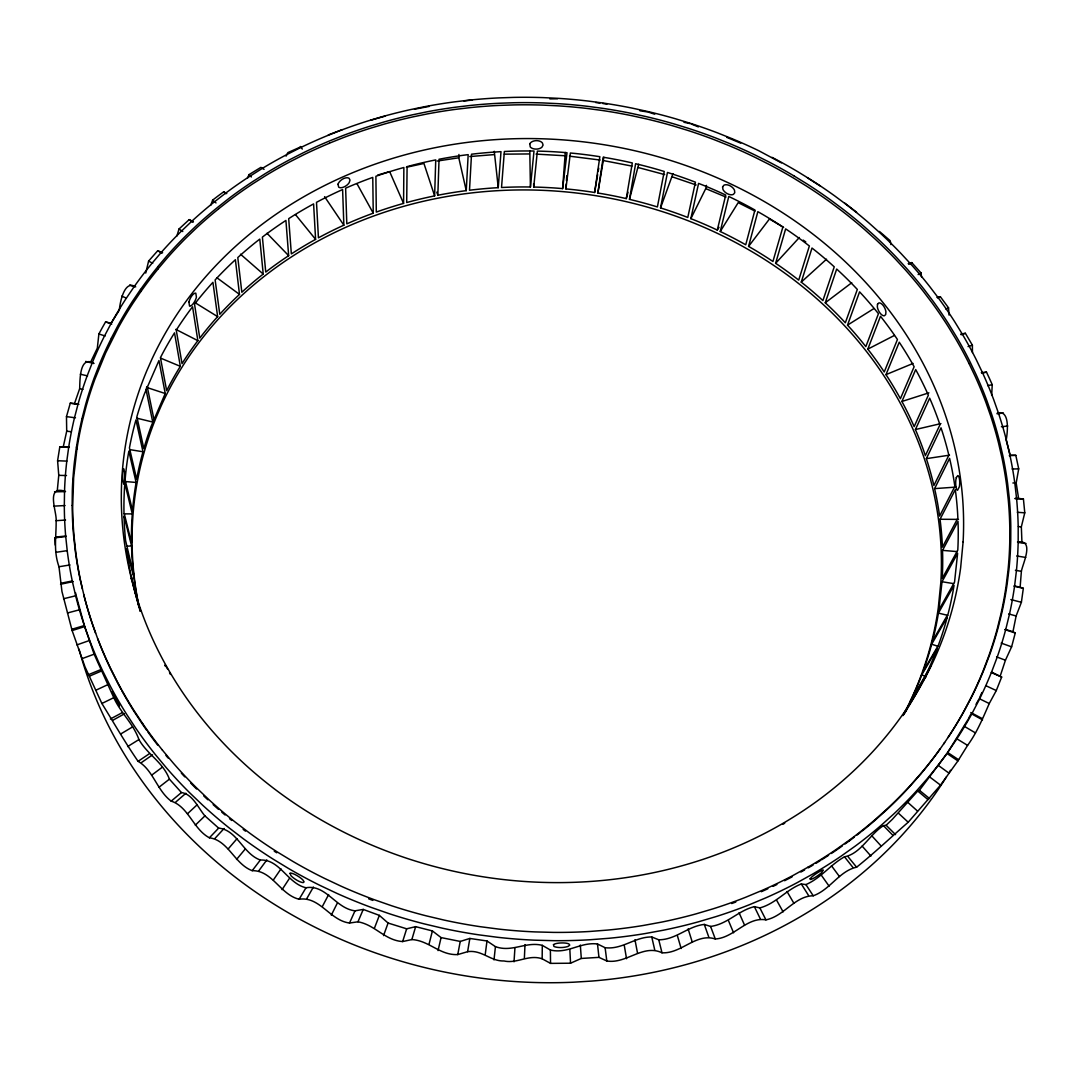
<?xml version="1.0" encoding="UTF-8"?>
<svg xmlns="http://www.w3.org/2000/svg" width="1080" height="1080" viewBox="0 0 1080 1080"><rect width="100%" height="100%" fill="white"/><g stroke="black" fill="none" stroke-linecap="round" stroke-linejoin="round"><path stroke-width="1.5" d="M72.144 505.4L72.333 490.671A470.394 413.721 8 0 1 74.48 461.498L76.41 447.093M64.989 491.252C45.212 484.961 57.051 512.069 56.12 520.695C56.39 536.625 53.231 550.463 58.982 566.744L61.952 591.516L72.103 630.49L84.956 666.765L101.885 703.485C113.805 722.763 125.037 742.392 138.078 761.333C153.198 769.946 156.992 790.628 171.194 801.13C188.595 806.72 193.253 829.224 209.385 837.783C228.434 840.335 234.549 864.122 252.207 870.669C272.336 870.278 280.314 894.726 299.133 899.249C319.829 896.09 329.913 920.511 349.515 923.022L357.966 921.807C375.044 924.777 384.818 940.424 402.651 941.558L411.858 939.56C429.151 940.559 439.898 955.49 457.758 954.572L467.613 951.696C481.734 949.536 490.671 961.443 503.995 960.971C517.158 963.941 528.593 954.126 542.16 958.797L550.53 963.387L570.551 963.212L581.297 958.446L598.955 957.366L606.812 960.984C626.36 964.251 643.032 943.691 662 952.79C681.386 953.924 696.047 932.661 715.298 938.979C734.171 937.859 746.861 916.61 765.936 919.85C783.945 916.38 794.84 895.887 813.24 895.779C829.98 889.907 839.471 870.831 856.602 867.2C874.625 852.768 891.067 837.176 908.199 822.231L940.194 785.538L957.92 760.914L967.586 745.375C977.144 732.28 982.867 718.052 989.253 703.539L996.287 690.566L1001.66 677.052L991.535 672.057A478.022 420.512 8 0 1 978.993 700.124L971.838 713.826A478.022 420.512 8 0 1 955.719 740.583L946.782 753.597A478.022 420.512 8 0 1 927.167 778.788L916.502 790.925A478.022 420.512 8 0 1 893.538 814.172L881.24 825.241A478.022 420.512 8 0 1 855.144 846.167L841.347 855.981A478.022 420.512 8 0 1 812.376 874.233L797.229 882.63A478.022 420.512 8 0 1 765.734 897.885L749.426 904.702A478.022 420.512 8 0 1 715.811 916.663L698.544 921.78A478.022 420.512 8 0 1 663.269 930.231L645.287 933.538A478.022 420.512 8 0 1 608.837 938.291L590.423 939.722A478.022 420.512 8 0 1 553.338 940.667L534.735 940.18A478.022 420.512 8 0 1 497.57 937.292L479.061 934.875A478.022 420.512 8 0 1 442.368 928.179L424.251 923.886A478.022 420.512 8 0 1 388.584 913.478L371.115 907.376A478.022 420.512 8 0 1 337.014 893.43L320.45 885.627A478.022 420.512 8 0 1 288.387 868.401L272.957 859.019A478.022 420.512 8 0 1 243.392 838.809L229.311 828.023A478.022 420.512 8 0 1 202.622 805.154L190.053 793.139A478.022 420.512 8 0 1 166.563 768.015L155.669 754.961A478.022 420.512 8 0 1 135.621 727.961L126.495 714.083A478.022 420.512 8 0 1 110.079 685.652L102.803 671.139A478.022 420.512 8 0 1 90.139 641.668L84.753 626.764A478.022 420.512 8 0 1 75.87 596.66L72.387 581.553A478.022 420.512 8 0 1 67.284 551.245L65.678 536.099A478.022 420.512 8 0 1 64.314 505.94L64.53 490.968A478.022 420.512 8 0 1 66.771 461.322L68.769 446.675A478.022 420.512 8 0 1 74.466 417.839L78.152 403.704A478.022 420.512 8 0 1 87.116 375.988L92.394 362.448A478.022 420.512 8 0 1 104.45 336.096L111.186 323.312A478.022 420.512 8 0 1 126.077 298.566L134.19 286.619A478.022 420.512 8 0 1 151.7 263.642L161.042 252.639A478.022 420.512 8 0 1 180.9 231.633L191.376 221.63A478.022 420.512 8 0 1 213.341 202.703L224.788 193.779A478.022 420.512 8 0 1 248.589 177.066L260.915 169.263A478.022 420.512 8 0 1 286.322 154.832L299.376 148.203A478.022 420.512 8 0 1 326.12 136.134L339.781 130.694A478.022 420.512 8 0 1 367.619 121.041L381.753 116.829A478.022 420.512 8 0 1 410.44 109.62L424.953 106.636A478.022 420.512 8 0 1 454.262 101.898L469.004 100.157A478.022 420.512 8 0 1 498.677 97.902L513.554 97.389A478.022 420.512 8 0 1 543.362 97.619L558.252 98.347A478.022 420.512 8 0 1 587.966 101.034L602.762 102.992A478.022 420.512 8 0 1 632.151 108.108L646.731 111.281A478.022 420.512 8 0 1 675.581 118.8L689.823 123.161A478.022 420.512 8 0 1 717.903 133.029L731.7 138.55A478.022 420.512 8 0 1 758.781 150.728L781.407 162.851M403.569 203.404L403.866 167.494L399.182 168.817A418.068 368.442 8 0 0 380.484 174.677L375.894 176.269L376.299 212.085L380.768 210.506A406.471 361.044 8 0 1 398.993 204.714L403.569 203.404L389.651 171.612L377.676 175.068M542.16 958.797L542.295 945.351C525.852 941.22 511.88 952.722 495.437 946.634L486.986 940.977L469.841 938.452L460.229 941.436L441.072 937.589L432.405 930.933L415.651 926.654L406.661 928.814L388.085 923.036L379.363 915.381L363.245 909.428L355.01 910.818C335.786 908.604 325.998 884.183 306.005 887.76C287.577 883.575 279.855 859.073 260.348 860.031C243.041 853.889 237.195 829.926 218.66 828.117L204.93 815.9C198.234 808.11 192.78 794.138 181.44 792.545L169.412 779.153C163.013 762.062 147.434 754.596 138.929 739.557C133.245 723.371 120.623 712.854 113.778 697.68L94.122 654.183L84.632 626.535L76.437 596.552M1017.495 542.066C1035.045 539.082 1022.612 563.949 1021.383 571.347L1020.128 587.183L1023.327 588.303L1021.397 602.289L1016.118 615.978L1012.959 631.733L1015.254 633.002L1011.609 646.839L1005.44 660.218L1000.323 675.716M434.632 195.885L435.74 159.908L430.947 160.88A418.068 368.442 8 0 0 411.804 165.375L407.093 166.617L406.701 202.541L411.291 201.299A406.471 361.044 8 0 1 429.962 196.857L434.632 195.885L423.927 163.458L406.363 167.292M437.832 195.251L439.034 159.26L443.839 158.355A418.068 368.442 8 0 1 463.32 155.25L468.18 154.629L466.25 190.634L461.511 191.268A406.471 361.044 8 0 0 442.517 194.346L437.832 195.251L436.806 192.159M981.288 372.668L986.486 372.127L989.415 378.378L992.237 384.669L991.67 395.375M57.213 491.319L58.766 475.349L57.591 460.742L59.819 446.81L63.302 446.675L66.704 431.19L66.474 416.624L70.281 403.191L74.507 403.529L79.663 388.665C80.028 380.781 79.312 355.171 93.744 363.15M466.25 190.634L458.784 157.788L458.933 154.467M524.381 958.028L525.001 944.595M132.286 513.905L131.963 518.643A406.471 361.044 8 0 0 131.436 537.827L131.504 542.619L123.971 512.555L123.917 507.668A418.068 368.442 8 0 1 124.497 488.079L124.835 483.246L132.286 513.905L124.011 513.851M514.013 961.821L514.904 948.483M533.615 183.749L533.723 187.056L538.515 187.178A406.471 361.044 8 0 1 557.833 188.217L562.613 188.609L565.286 152.442M597.645 174.636L594.621 192.483L589.869 191.754A406.471 361.044 8 0 0 570.672 189.365L565.893 188.906L566.231 183.978M566.46 180.684L566.784 175.757M498.245 187.677L500.999 151.659L496.085 151.956A418.068 368.442 8 0 0 476.388 153.657L471.514 154.211L469.503 190.228L474.255 189.675A406.471 361.044 8 0 1 493.466 187.96L498.245 187.677L494.262 151.294M942.017 581.729L938.925 609.903L954.545 582.12L957.609 553.365L942.017 581.729L953.6 583.619M530.429 187.002L534.006 151.025L529.079 150.971A418.068 368.442 8 0 0 509.274 151.281L504.36 151.497L501.525 187.501L506.318 187.285A406.471 361.044 8 0 1 525.623 186.948L530.429 187.002L529.781 150.633M533.723 187.056L537.368 151.092L542.295 151.227A418.068 368.442 8 0 1 562.1 152.307L567.014 152.712L562.613 188.609M997.191 413.154C1010.462 409.01 1007.465 433.607 1006.142 440.087L1010.246 455.139L1015.808 455.342L1018.71 468.855L1016.186 482.949L1018.589 498.42L1023.422 499.001L1024.772 512.811L1021.342 526.851L1021.95 542.592M493.992 959.918L495.437 946.634M135.716 286.889C124.133 279.072 119.867 303.399 119.34 310.082L111.064 323.298L105.584 321.881L102.181 327.888L98.888 333.963L97.322 348.179L90.544 362.286M565.893 188.906L570.375 153.009L575.276 153.482A418.068 368.442 8 0 1 594.972 155.952L599.846 156.695L594.621 192.483M485.257 954.315L486.986 940.977M76.923 448.956L73.642 477.86L72.671 507.195A469.557 413.181 8 0 0 74.102 536.841L75.695 551.691A469.611 413.235 8 0 0 80.757 581.445L82.404 588.884M597.875 193.01L603.18 157.234L608.04 158.044A418.068 368.442 8 0 1 627.507 161.865L632.313 162.959L626.279 198.612L621.594 197.546A406.471 361.044 8 0 0 602.613 193.806L597.875 193.01L603.828 157.248M136.12 482.45L135.351 487.094A406.471 361.044 8 0 0 132.948 505.953L132.543 510.665L125.105 479.939L125.537 475.132A418.068 368.442 8 0 1 128.034 455.895L128.844 451.157L136.12 482.45L124.767 481.491M467.613 951.696L469.841 938.452M598.199 171.396L598.739 168.156M938.412 613.102L937.615 617.76A406.471 361.044 8 0 1 933.674 636.457L932.499 641.061L948.078 613.953L949.253 609.242A418.068 368.442 8 0 0 953.235 590.153L954.032 585.387L938.412 613.102L947.997 615.425M629.478 199.355L635.607 163.728L640.386 164.876A418.068 368.442 8 0 1 659.529 170.046L664.24 171.464L657.396 206.941L652.806 205.551A406.471 361.044 8 0 0 634.149 200.488L629.478 199.355L638.712 164.228M457.758 954.572L460.229 941.436M660.528 207.913L667.467 172.463L672.152 173.934A418.068 368.442 8 0 1 690.849 180.441L695.439 182.183L687.785 217.445L683.316 215.744A406.471 361.044 8 0 0 665.105 209.372L660.528 207.913L672.989 173.61M690.849 218.646L698.571 183.398L703.148 185.193A418.068 368.442 8 0 1 721.292 192.982L725.733 195.048L717.296 230.081L712.976 228.056A406.471 361.044 8 0 0 695.291 220.415L690.849 218.646L705.74 188.609L706.482 185.369M438.048 950.603L441.072 937.589M145.746 273.065L148.608 261.063L157.734 250.722L162.621 252.734M720.252 231.485L728.771 196.479L733.172 198.599A418.068 368.442 8 0 1 750.668 207.657L754.934 210.019L745.74 244.782L741.582 242.46A406.471 361.044 8 0 0 724.545 233.577L720.252 231.485L738.18 202.662L754.961 211.086M81.959 418.716L85.55 404.784A470.394 413.721 8 0 1 94.325 377.501L99.495 364.163A470.327 413.667 8 0 1 111.362 338.269M429.098 943.974L432.405 930.933M748.575 246.402L757.85 211.667L762.089 214.097A418.068 368.442 8 0 1 778.815 224.357L782.879 227.029L772.929 261.482L768.974 258.863A406.471 361.044 8 0 0 752.692 248.778L748.575 246.402L769.446 218.984L783.635 227.394M142.978 451.764L141.764 456.273A406.471 361.044 8 0 0 137.552 474.66L136.688 479.277L129.438 447.93L130.343 443.219A418.068 368.442 8 0 1 134.703 424.467L135.958 419.877L142.978 451.764L129.87 449.631M626.279 198.612L628.007 192.24M931.662 644.234L930.407 648.837A406.471 361.044 8 0 1 924.561 667.238L922.928 671.774L938.358 645.313L940.019 640.683A418.068 368.442 8 0 0 945.959 621.891L947.228 617.18L931.662 644.234L938.007 646.299M775.629 263.304L785.646 228.879L789.683 231.606A418.068 368.442 8 0 1 805.532 243.041L809.379 245.997L798.714 280.112L794.975 277.209A406.471 361.044 8 0 0 779.558 265.977L775.629 263.304L799.376 237.478M411.858 939.56L415.651 926.654M176.891 236.007L179.024 228.987L189.189 219.632L193.388 221.657M402.651 941.558L406.661 928.814M801.252 282.123L811.998 248.036L815.792 251.046A418.068 368.442 8 0 1 830.668 263.601L834.246 266.828L822.906 300.578L819.41 297.405A406.471 361.044 8 0 0 804.951 285.066L801.252 282.123L826.538 259.187M825.269 302.765L836.69 269.055L840.226 272.336A418.068 368.442 8 0 1 854.024 285.957L857.331 289.44L845.33 322.785L842.116 319.356A406.471 361.044 8 0 0 828.711 305.991L825.269 302.765L851.742 282.744M981.896 692.537L979.587 697.815M383.549 935.604L388.085 923.036M847.516 325.134L859.586 291.843L862.839 295.367A418.068 368.442 8 0 1 875.448 309.987L878.459 313.7L865.836 346.613L862.907 342.968A406.471 361.044 8 0 0 850.676 328.603L847.516 325.134L873.626 308.745M210.681 205.403L212.638 200.111L218.133 195.899L223.722 191.781L226.773 193.496M152.739 422.05L153.887 419.081L147.231 386.573L146.043 389.596L152.739 422.05L136.525 418.108M374.531 927.936L379.363 915.381M921.767 674.865L920.025 679.374A406.471 361.044 8 0 1 912.29 697.342L910.184 701.743L930.703 666.158L923.764 679.82L927.518 671.45A418.068 368.442 8 0 0 935.415 653.09L937.17 648.486L921.767 674.865L926.289 676.742M867.807 349.137L880.497 316.265L883.44 320.045A418.068 368.442 8 0 1 894.767 335.57L897.44 339.512L884.237 371.965L881.645 368.091A406.471 361.044 8 0 0 870.669 352.836L867.807 349.137L894.375 335.462M991.521 672.192L996.88 657.99A478.022 420.512 8 0 0 1005.791 629.262L1009.341 614.75A478.022 420.512 8 0 0 1014.647 585.576L1016.402 570.942A478.022 420.512 8 0 0 1018.17 541.661L1018.197 527.067A478.022 420.512 8 0 0 1016.523 498.015L1014.863 483.611A478.022 420.512 8 0 0 1009.895 455.085L1006.614 441.018A478.022 420.512 8 0 0 998.514 413.289L993.708 399.681A478.022 420.512 8 0 0 982.638 373.005L976.401 359.978A478.022 420.512 8 0 0 962.564 334.557L955.004 322.218A478.022 420.512 8 0 0 938.615 298.283L929.826 286.713A478.022 420.512 8 0 0 911.101 264.411L901.192 253.706A478.022 420.512 8 0 0 880.349 233.199L869.441 223.412A478.022 420.512 8 0 0 846.693 204.835L834.894 196.047A478.022 420.512 8 0 0 810.473 179.51L797.89 171.774A478.022 420.512 8 0 0 772.038 157.369M885.991 374.625L899.249 342.225L901.854 346.221A418.068 368.442 8 0 1 911.803 362.583L914.126 366.728L900.396 398.682L898.142 394.619A406.471 361.044 8 0 0 888.516 378.54L885.991 374.625L913.086 363.433M357.966 921.807L363.245 909.428M901.908 401.476L915.692 369.576L917.946 373.761A418.068 368.442 8 0 1 926.411 390.879L928.355 395.199L914.153 426.627L912.276 422.388A406.471 361.044 8 0 0 904.095 405.581L901.908 401.476L928.895 392.837M247.442 178.254L249.035 174.609L260.915 167.359L264.06 169.358M349.515 923.022L355.01 910.818M915.422 429.543L929.664 398.169L931.541 402.516A418.068 368.442 8 0 1 938.426 420.296L939.978 424.751L925.358 455.625L923.873 451.251A406.471 361.044 8 0 0 917.217 433.809L915.422 429.543L940.923 423.589M926.357 458.649L941.018 427.829L942.489 432.324A418.068 368.442 8 0 1 947.727 450.644L948.861 455.233L933.889 485.514L932.796 481.019A406.471 361.044 8 0 0 927.774 463.05L926.357 458.649L949.523 455.152M165.24 393.512L151.092 426.411A406.471 361.044 8 0 0 145.152 444.204L143.856 448.686L136.863 416.732L138.213 412.169A418.068 368.442 8 0 1 144.356 394.038L158.949 360.531L165.24 393.512L146.489 387.382M934.605 488.619L949.604 458.379L950.657 462.996A418.068 368.442 8 0 1 954.167 481.734L954.855 486.419L939.6 516.105L938.952 511.515A406.471 361.044 8 0 0 935.604 493.142L934.605 488.619L955.922 487.094M331.29 915.165L337.284 903.204M286.079 156.101L287.861 152.618L300.875 146.812M111.294 338.216L117.922 325.62A470.394 413.721 8 0 1 132.53 301.226L140.508 289.454M940.032 519.264L955.301 489.632L955.908 494.33A418.068 368.442 8 0 1 957.623 513.365L957.865 518.117L942.408 547.182L942.192 542.524A406.471 361.044 8 0 0 940.599 523.868L940.032 519.264L958.487 519.386M322.367 906.485L328.644 894.564M942.529 550.368L958.001 521.37L958.163 526.122A418.068 368.442 8 0 1 958.014 545.319L957.798 550.098L942.206 578.529L942.435 573.845A406.471 361.044 8 0 0 942.651 555.039L942.529 550.368L957.299 551.61M978.655 699.624L976.037 704.336M968.423 718.686L970.461 714.879M958.595 759.726L947.7 752.544L967.734 719.968M60.534 584.267L73.238 581.553M306.707 898.736L313.403 887.045M904.028 714.083L906.498 709.911M328.293 134.933L342.279 129.614M905.027 712.543L911.777 701.231A418.068 368.442 8 0 0 921.605 683.492L923.859 679.023L906.498 709.128A406.471 361.044 8 0 1 903.42 714.947M299.133 899.249L306.005 887.76M180.333 366.336L177.917 370.278A406.471 361.044 8 0 0 168.777 386.559L166.658 390.677L160.421 357.642L162.608 353.444A418.068 368.442 8 0 1 172.017 336.893L174.515 332.87L180.333 366.336L160.839 358.223M717.296 230.081L719.01 227.34M282.069 889.65L289.4 878.445M370.764 120.204L385.223 116.114M943.637 743.985L948.928 736.115A470.394 413.721 8 0 0 964.832 709.843L971.892 696.384A470.394 413.721 8 0 0 984.272 668.925L989.577 654.98A470.394 413.721 8 0 0 998.393 626.724L1001.916 612.468A470.394 413.721 8 0 0 1007.181 583.767L1008.95 569.376A470.394 413.721 8 0 0 1010.745 540.554L1010.799 526.203A470.394 413.721 8 0 0 1009.206 497.624L1007.6 483.435A470.394 413.721 8 0 0 1002.753 455.342L999.553 441.504A470.394 413.721 8 0 0 991.629 414.194L986.918 400.788A470.394 413.721 8 0 0 976.05 374.49L969.948 361.665A470.394 413.721 8 0 0 956.354 336.623L948.928 324.459A470.394 413.721 8 0 0 932.823 300.861L924.183 289.454A470.394 413.721 8 0 0 905.755 267.476L896.009 256.918A470.394 413.721 8 0 0 875.489 236.696L864.756 227.043A470.394 413.721 8 0 0 842.346 208.71L830.736 200.056A470.394 413.721 8 0 0 806.692 183.735L794.3 176.107M273.362 879.998L280.976 868.86M140.9 291.478L132.948 303.237A469.611 413.235 8 0 0 118.355 327.605L105.611 353.038L94.811 379.431A469.611 413.235 8 0 0 86.049 406.688L82.458 420.606A469.557 413.181 8 0 0 76.95 448.996M957.92 760.914L947.038 753.489L919.404 790.303L917.744 791.019L892.377 819.302L886.127 825.269L883.453 825.647C869.711 834.273 860.801 853.754 844.506 856.804C830.439 864.594 820.922 878.189 805.91 884.588L801.306 883.966C786.065 889.853 775.94 903.568 759.861 907.916L754.38 906.647C738.248 910.535 727.407 924.237 710.586 926.438L704.295 924.426C687.609 926.262 675.986 939.762 658.76 939.803L651.753 936.967C634.838 936.738 622.39 949.82 605.111 947.714L597.496 943.988C580.662 941.76 567.418 954.18 550.395 950.022L542.295 945.351M939.168 750.33L944.595 742.541M258.836 870.764L266.828 859.91M197.856 340.659L195.089 344.372A406.471 361.044 8 0 0 184.505 359.735L182.021 363.636L176.243 330.129L178.808 326.16A418.068 368.442 8 0 1 189.716 310.541L192.564 306.76L197.856 340.659L175.797 329.36M414.518 109.215L429.327 106.38M252.207 870.669L260.348 860.031M236.534 859.478L245.093 849.177M157.694 266.814L166.887 255.96A470.394 413.721 8 0 1 186.408 235.238L196.695 225.382A470.327 413.667 8 0 1 218.349 206.793L229.581 197.91A470.394 413.721 8 0 1 253.004 181.413L265.127 173.718A470.394 413.721 8 0 1 290.142 159.476L302.994 152.928A470.313 413.64 8 0 1 329.332 141.021L342.792 135.648A470.394 413.721 8 0 1 370.211 126.117L384.156 121.946A470.394 413.721 8 0 1 412.412 114.831L426.721 111.875A470.313 413.64 8 0 1 455.558 107.204L470.138 105.475A470.394 413.721 8 0 1 499.379 103.248L514.039 102.735A470.394 413.721 8 0 1 543.429 102.951L558.104 103.667A470.394 413.721 8 0 1 587.399 106.312L601.979 108.243A470.313 413.64 8 0 1 630.95 113.292L645.313 116.424A470.394 413.721 8 0 1 673.758 123.849L687.798 128.142A470.394 413.721 8 0 1 715.473 137.889L729.081 143.33A470.394 413.721 8 0 1 755.757 155.345L768.812 161.892A470.313 413.64 8 0 1 794.259 176.081M158.058 268.866L167.238 258.026A469.611 413.235 8 0 1 186.719 237.316L197.006 227.475A469.557 413.181 8 0 1 218.579 208.886M228.204 848.921L237.006 838.715M920.781 773.631L910.278 785.552A470.394 413.721 8 0 1 887.666 808.366L875.57 819.234A470.394 413.721 8 0 1 849.879 839.754L836.298 849.393A470.394 413.721 8 0 1 807.813 867.28M217.634 316.643L214.542 320.099A406.471 361.044 8 0 0 202.608 334.463L199.773 338.121L194.535 304.182L197.451 300.456A418.068 368.442 8 0 1 209.736 285.863L212.922 282.339L217.634 316.643L194.738 302.481M214.988 838.35L224.141 828.468M209.385 837.783L218.66 828.117M195.291 825.188L204.93 815.9M549.855 98.888L557.483 98.78M239.49 294.394L236.101 297.581A406.471 361.044 8 0 0 222.925 310.878L219.78 314.28L215.123 279.95L218.363 276.48A418.068 368.442 8 0 1 231.903 262.98L235.386 259.74L239.49 294.394L216.986 277.817M187.461 813.78L197.329 804.614M175.73 802.076L185.895 793.26M171.194 801.13L181.44 792.545M218.565 208.818L229.824 200.029A469.611 413.235 8 0 1 253.22 183.532L265.316 175.851A469.611 413.235 8 0 1 290.291 161.622L303.129 155.075A469.557 413.181 8 0 1 329.427 143.249M263.223 274.05L259.565 276.953A406.471 361.044 8 0 0 245.268 289.103L241.826 292.235L237.789 257.54L241.34 254.367A418.068 368.442 8 0 1 256.028 242.028L259.794 239.085L263.223 274.05L240.489 254.205M158.855 787.347L169.412 779.153M639.954 110.794L647.447 111.928M151.632 775.184L162.405 767.138M845.033 843.98L849.055 841.064M141.52 762.521L152.536 754.852M842.346 845.924L835.515 850.689A469.611 413.235 8 0 1 831.371 853.47M683.937 122.269L689.918 123.579M138.078 761.333L149.148 753.88M288.657 255.677L284.769 258.282A406.471 361.044 8 0 0 269.447 269.231L265.748 272.079L262.386 237.087L266.193 234.198A418.068 368.442 8 0 1 281.921 223.074L285.916 220.441L288.657 255.677L267.017 233.294M127.629 746.577L138.929 739.557M726.746 137.336L740.691 143.141M121.095 733.752L132.597 726.894M908.942 264.29L911.763 262.602L921.051 272.957L921.551 276.912M807.8 867.294L792.909 875.529A470.394 413.721 8 0 1 761.94 890.474L745.902 897.17A470.394 413.721 8 0 1 712.867 908.888L695.898 913.91A470.394 413.721 8 0 1 661.23 922.185L643.572 925.425A470.394 413.721 8 0 1 607.757 930.069L589.667 931.473A470.394 413.721 8 0 1 553.23 932.391L534.965 931.905A470.394 413.721 8 0 1 498.461 929.057L480.276 926.694A470.394 413.721 8 0 1 444.245 920.106L426.438 915.894A470.327 413.667 8 0 1 391.406 905.675L374.233 899.694A470.394 413.721 8 0 1 340.726 886.019L324.446 878.351A470.394 413.721 8 0 1 292.95 861.449L277.776 852.255A470.394 413.721 8 0 1 248.71 832.41L234.86 821.826A470.327 413.667 8 0 1 208.629 799.403L196.25 787.59A470.394 413.721 8 0 1 173.124 762.926L162.392 750.114M800.901 872.033L804.6 869.953M315.603 239.369L311.499 241.65A406.471 361.044 8 0 0 295.286 251.384L291.344 253.908L288.684 218.66L292.721 216.081A418.068 368.442 8 0 1 309.38 206.226L313.591 203.904L315.603 239.369L295.529 214.663M112.698 720.333L124.403 713.853M918.135 274.563L921.051 272.957M110.363 718.983L122.067 712.746M927.923 799.551L917.744 791.019M101.885 703.485L113.778 697.68M807.476 177.863L820.152 185.922M96.147 690.107L108.203 684.477M937.71 297.918L940.342 296.69L948.551 307.854L949.037 315.077M343.859 225.18L339.566 227.151A406.471 361.044 8 0 0 322.582 235.602L318.438 237.816L316.494 202.338L320.747 200.084A418.068 368.442 8 0 1 338.202 191.525L342.603 189.54L343.859 225.18L324.581 196.654M89.532 676.12L101.722 670.896M945.851 309.015L948.551 307.854M844.722 203.094L856.589 212.207M88.277 674.757L100.454 669.749M329.427 143.168L342.86 137.808A469.611 413.235 8 0 1 370.251 128.277L384.17 124.119A469.611 413.235 8 0 1 412.385 116.991L426.668 114.048A469.611 413.235 8 0 1 455.517 109.364L470.016 107.649A469.611 413.235 8 0 1 499.217 105.408L513.864 104.909A469.611 413.235 8 0 1 543.2 105.125L557.861 105.84A469.611 413.235 8 0 1 587.115 108.472L601.668 110.403A469.611 413.235 8 0 1 630.612 115.452L644.949 118.571A469.611 413.235 8 0 1 673.34 125.982L687.366 130.275A469.611 413.235 8 0 1 715 140.008L728.582 145.436A469.611 413.235 8 0 1 755.231 157.437L768.258 163.998A469.611 413.235 8 0 1 793.692 178.173L806.072 185.814A469.611 413.235 8 0 1 830.088 202.109L841.685 210.762A469.611 413.235 8 0 1 864.041 229.068L874.773 238.707A469.611 413.235 8 0 1 895.253 258.916L904.986 269.46A469.611 413.235 8 0 1 923.373 291.425L932 302.819A469.611 413.235 8 0 1 948.078 326.39L955.49 338.553A469.611 413.235 8 0 1 969.043 363.542M81.824 658.733L94.122 654.183M373.248 213.179L368.807 214.826A406.471 361.044 8 0 0 351.135 221.954L346.815 223.857L345.627 188.19L350.069 186.26A418.068 368.442 8 0 1 368.199 179.05L372.762 177.39L373.248 213.179L356.981 183.708M76.923 644.895L89.37 640.535M961.119 334.773L965.372 333.288L972.392 345.182L972.446 352.526M879.43 231.444L890.217 240.746L890.933 244.593M72.13 630.572L84.659 626.589M968.058 346.558L972.392 345.182M71.928 629.262L84.416 625.523M908.213 263.628L911.763 262.602M67.514 612.954L80.069 609.647M63.531 598.765L76.194 595.661L75.573 592.839M981.99 373.235L986.486 372.127M936.954 297.459L940.342 296.69M987.66 385.655L992.237 384.669M61.358 583.146L72.401 580.946M960.809 334.044L965.372 333.288M58.982 566.744L70.038 564.935M437.198 161.042L458.784 157.788M130.828 578.664L134.069 578.178L134.703 582.984A406.471 361.044 8 0 0 138.065 602.384L139.091 607.176M55.917 552.312L67.041 550.679M997.11 413.856L1003.401 412.938M54.716 537.854L65.84 536.544M1001.389 426.762L1007.775 426.019M463.914 100.926L472.365 100.062M469.787 156.546L494.019 154.616M56.498 536.976L65.948 536.004M126.549 546.25L131.571 545.899L131.72 550.692A406.471 361.044 8 0 0 133.124 570.065L133.664 574.87L125.591 540.581A418.068 368.442 8 0 1 124.186 520.803L124.038 515.903L131.571 545.899M56.12 520.695L65.543 520.047M54 506.129L65.043 505.548M1009.274 455.693L1015.808 455.342M504.306 154.156L529.457 153.941M54.54 491.846L65.529 491.589M1012.109 469.017L1018.71 468.855M1012.892 482.99L1016.186 482.949M58.766 475.349L66.488 475.538M1015.254 498.339L1018.589 498.42M536.058 154.103L564.881 155.75M57.591 460.742L66.879 461.106M1015.025 498.663L1023.422 499.001M59.819 446.81L69.026 447.444M1017.374 512.298L1024.772 512.811M63.302 446.675L69.377 447.188M1018.386 526.608L1021.342 526.851M569.498 156.168L600.115 160.043M66.704 431.19L71.213 431.717M66.474 416.624L75.478 417.812M1018.521 542.471L1026 543.47M595.701 102.519L599.927 103.1M602.735 103.491L606.947 104.139M70.281 403.191L77.706 404.393M1016.726 555.984L1025.73 557.442M603.342 160.556L631.935 166.091M74.507 403.529L78.908 404.312M1015.403 570.294L1021.383 571.347M79.663 388.665L82.958 389.367M1014.147 585.927L1020.128 587.183M80.338 374.233L87.547 375.881M1014.296 586.251L1023.327 588.303M648.824 112.253L654.723 114.21M638.132 167.508L664.659 174.582M85.644 361.422L93.771 363.514M1010.853 599.576L1021.397 602.289M1008.653 613.926L1016.118 615.978M1005.507 629.424L1012.959 631.733M672.341 176.877L696.141 184.964M98.888 333.963L105.152 336.002M1004.778 629.586L1015.254 633.002M691.268 123.998L698.355 126.9M105.584 321.881L111.74 324.081M1001.174 643.1L1011.609 646.839M996.57 656.883L1005.44 660.218M705.74 188.609L726.003 197.073M121.77 296.136L126.171 298.053M991.373 672.597L1001.66 677.052M129.749 284.891L134.055 286.902M986.081 685.787L996.287 690.566M979.168 698.612L989.253 703.539M970.812 712.53L982.192 718.565M148.608 261.063L152.698 263.318M971.136 713.61L982.543 719.874M157.734 250.722L161.717 253.071M964.184 726.273L975.429 732.902M956.502 738.585L967.586 745.375M179.024 228.987L182.763 231.538M803.21 240.125L805.775 241.893M189.189 219.632L192.821 222.264M938.439 765.477L949.117 773.253M243.162 829.4L245.484 831.141M930.029 777.209L940.505 785.133M919.404 790.303L929.637 798.62M212.638 200.111L216 202.932M223.722 191.781L225.882 193.712M907.565 802.17L917.487 811.039M898.479 813.226L908.199 822.231M203.742 795.92L207.9 799.808M886.127 825.269L895.55 834.624M249.035 174.609L251.357 176.985M883.453 825.647L892.796 835.232M871.776 835.772L880.821 845.654M862.137 846.086L870.939 856.076M165.969 755.447L168.089 758.012M848.164 856.872L856.602 867.2M844.506 856.804L852.836 867.335M300.416 146.489L302.306 149.054M831.452 865.728L839.443 876.542M821.354 875.232L829.089 886.14M142.655 723.614L133.664 709.979A470.394 413.721 8 0 1 117.477 682.047L110.308 667.791A470.394 413.721 8 0 1 97.794 638.847M805.91 884.588L813.24 895.779M801.306 883.966L808.488 895.361M787.037 891.54L793.827 903.177M776.588 900.167L783.122 911.858M759.861 907.916L765.936 919.85M969.043 363.555L975.159 376.394A469.611 413.235 8 0 1 985.986 402.624L990.684 416.03A469.611 413.235 8 0 1 998.595 443.3L1001.795 457.151A469.611 413.235 8 0 1 1006.614 485.177L1008.221 499.365A469.611 413.235 8 0 1 1009.787 527.918L1009.746 542.268A469.611 413.235 8 0 1 1007.937 571.01L1006.182 585.414A469.611 413.235 8 0 1 1000.904 614.075L997.38 628.317A469.611 413.235 8 0 1 988.565 656.532L983.273 670.464A469.611 413.235 8 0 1 970.92 697.883L963.846 711.315A469.611 413.235 8 0 1 947.97 737.573M754.38 906.647L760.279 918.77M739.058 912.735L744.525 925.061M728.393 920.443L733.59 932.796M710.586 926.438L715.298 938.979M704.295 924.426L708.804 937.13M95.567 633.163L92.988 625.833A469.557 413.181 8 0 1 84.227 596.322L80.231 579.744A470.394 413.721 8 0 1 75.168 549.95L73.548 535.059A470.327 413.667 8 0 1 72.184 505.427M140.576 611.321L139.023 606.461A418.068 368.442 8 0 1 133.569 586.791L132.408 581.877M688.122 928.908L692.172 941.774M677.389 935.672L681.156 948.524M139.01 607.298L130.613 573.601A418.068 368.442 8 0 1 127.183 553.797L126.549 548.87L134.069 578.178M658.76 939.803L662 952.79M651.753 936.967L654.777 950.09M634.959 939.749L637.497 952.979M624.294 945.54L626.549 958.73M164.835 665.807L164.916 665.091A7.938 0.769 63.4 0 1 165.308 665.442M605.111 947.714L606.812 960.984M597.496 943.988L598.955 957.366M580.325 945.027L581.297 958.446M54.824 537.786L55.242 545.076M569.862 949.86L570.551 963.212M550.395 950.022L550.53 963.387M950.508 770.256A470.354 418.716 8 0 1 948.902 772.916M946.445 776.885A470.354 418.716 8 0 1 591.664 981.072L573.507 982.206A470.354 418.716 8 0 1 79.056 649.229M162.419 750.114A470.327 413.667 8 0 1 142.681 723.614M83.727 594.635A470.327 413.667 8 0 0 92.516 624.2L98.307 640.467A469.611 413.235 8 0 0 110.794 669.384L117.963 683.613A469.611 413.235 8 0 0 121.001 689.256M76.464 447.134A470.327 413.667 8 0 1 82.013 418.757M140.562 289.521A470.327 413.667 8 0 1 157.748 266.882M940.127 748.886A470.394 413.721 8 0 1 920.795 773.631M902.961 715.608A405.513 360.423 8 0 0 938.331 607.54L940.828 582.471A405.513 360.423 8 0 0 624.065 201.163A405.513 360.423 8 0 0 161.096 406.039L156.155 417.461A405.513 360.423 8 0 0 140.062 611.199M939.182 750.317A469.611 413.235 8 0 1 919.877 775.022L909.374 786.928A469.611 413.235 8 0 1 886.788 809.716L874.719 820.571A469.611 413.235 8 0 1 862.151 831.006M860.855 832.032A469.611 413.235 8 0 1 856.98 835.083M854.361 837.095A469.611 413.235 8 0 1 849.069 841.064M828.576 855.32A469.611 413.235 8 0 1 821.515 859.842M820.098 860.747A469.611 413.235 8 0 1 815.792 863.393M813.146 864.986A469.611 413.235 8 0 1 808.286 867.848M792.193 876.785A469.611 413.235 8 0 1 784.607 880.713M776.925 884.507A469.611 413.235 8 0 1 773.051 886.356M767.84 888.773A469.611 413.235 8 0 1 761.279 891.716M735.791 902.029A469.611 413.235 8 0 1 731.687 903.542M372.857 900.41A469.611 413.235 8 0 1 368.618 898.803M276.737 852.782A469.611 413.235 8 0 1 274.252 851.189M196.601 789.008A469.611 413.235 8 0 1 190.62 782.973M184.788 776.858A469.611 413.235 8 0 1 181.346 773.145M121.77 690.66A469.611 413.235 8 0 0 134.109 711.504L143.087 725.112A469.557 413.181 8 0 0 146.853 730.499M231.755 820.476A469.557 413.181 8 0 1 229.513 818.654M225.085 814.982A469.557 413.181 8 0 1 221.792 812.187M218.525 809.379A469.557 413.181 8 0 1 213.165 804.627M157.667 745.078A469.557 413.181 8 0 1 147.811 731.835M140.913 291.546A469.557 413.181 8 0 1 158.085 268.92M782.973 824.283A8.073 1.512 -33.8 0 1 784.728 823.19M165.915 666.265A7.938 0.769 63.4 0 1 167.589 669.033M169.519 672.624A7.938 0.837 62.5 0 1 170.411 674.433M722.588 186.921L722.925 189.351A6.831 4.117 31.5 0 0 727.717 193.86A6.831 4.09 32.8 0 0 733.468 194.333L734.778 192.672L734.481 190.215A6.831 4.09 32.8 0 0 729.702 185.612A6.831 4.117 31.5 0 0 723.897 185.22L722.588 186.921M963.104 541.917L960.647 567.729A422.077 370.967 8 0 1 444.865 869.184A422.077 370.967 8 0 1 146.732 370.913L151.902 359.195A422.077 370.967 8 0 1 632.745 150.282A422.077 370.967 8 0 1 963.104 541.917M337.959 184.302L338.728 187.191A6.926 3.74 -35 0 0 344.048 186.921A6.926 3.767 -33.8 0 0 349.258 182.534L350.014 180.09L349.124 178.335A6.926 3.767 -33.8 0 0 343.75 178.524A6.926 3.74 -35 0 0 338.567 182.993L337.959 184.302M188.919 302.13L189.554 306.126A7.196 2.633 -63.6 0 0 193.253 303.615A7.196 2.687 -62.7 0 0 196.412 297.189L195.804 293.193A7.196 2.687 -62.7 0 0 192.011 295.623A7.196 2.633 -63.6 0 0 188.919 302.13M956.327 477.563L955.989 479.101A7.344 2.038 -89.9 0 0 955.922 486.405A7.344 1.985 -89 0 0 957.555 490.266L959.351 486.783A7.344 1.985 -89 0 0 959.526 479.412A7.344 2.038 -89.9 0 0 957.785 475.592L956.327 477.563M877.514 304.209L877.338 306.841A7.02 3.375 62.6 0 0 880.173 313.2A7.02 3.335 63.7 0 0 884.426 315.752L885.708 314.51L885.924 311.877A7.02 3.335 63.7 0 0 883.157 305.451A7.02 3.375 62.6 0 0 878.81 302.954L877.514 304.209M290.007 873.342L290.993 875.691A8.303 1.998 32.6 0 0 297.27 880.443A8.289 2.012 31.5 0 0 303.291 882.576L304.088 881.847L302.967 880.052A8.289 2.012 31.5 0 0 296.595 875.38A8.303 1.998 32.6 0 0 290.628 873.139L290.007 873.342M529.821 143.708L530.24 146.921A6.791 4.226 -2.5 0 0 535.883 149.094A6.791 4.239 -1.2 0 0 541.957 147.15L543.078 145.058L542.389 142.925A6.791 4.239 -1.2 0 0 536.733 140.643A6.791 4.226 -2.5 0 0 530.644 142.681L529.821 143.708M810.149 878.729L810.311 879.444A8.154 1.31 -33.8 0 0 815.319 877.284A8.141 1.269 -34.8 0 0 821.732 872.532L823.257 870.035A8.141 1.269 -34.8 0 0 818.316 872.289A8.154 1.31 -33.8 0 0 811.782 876.96L810.149 878.729M553.487 944.649L553.892 946.39A8.37 2.308 -1.2 0 0 560.79 947.552A8.357 2.281 -2.3 0 0 568.31 946.269L569.74 945.108L568.944 943.961A8.357 2.281 -2.3 0 0 562.032 942.935A8.37 2.308 -1.2 0 0 554.486 944.082L553.487 944.649M112.347 691.754L119.448 705.969L112.347 691.754M123.714 483.867L122.823 480.263A7.56 0.999 89.9 0 1 122.796 472.675A7.56 1.053 -89.2 0 1 123.755 468.761L124.632 472.392A7.56 1.053 -89.2 0 1 124.551 479.925A7.56 0.999 89.9 0 1 123.714 483.867"/></g></svg>
